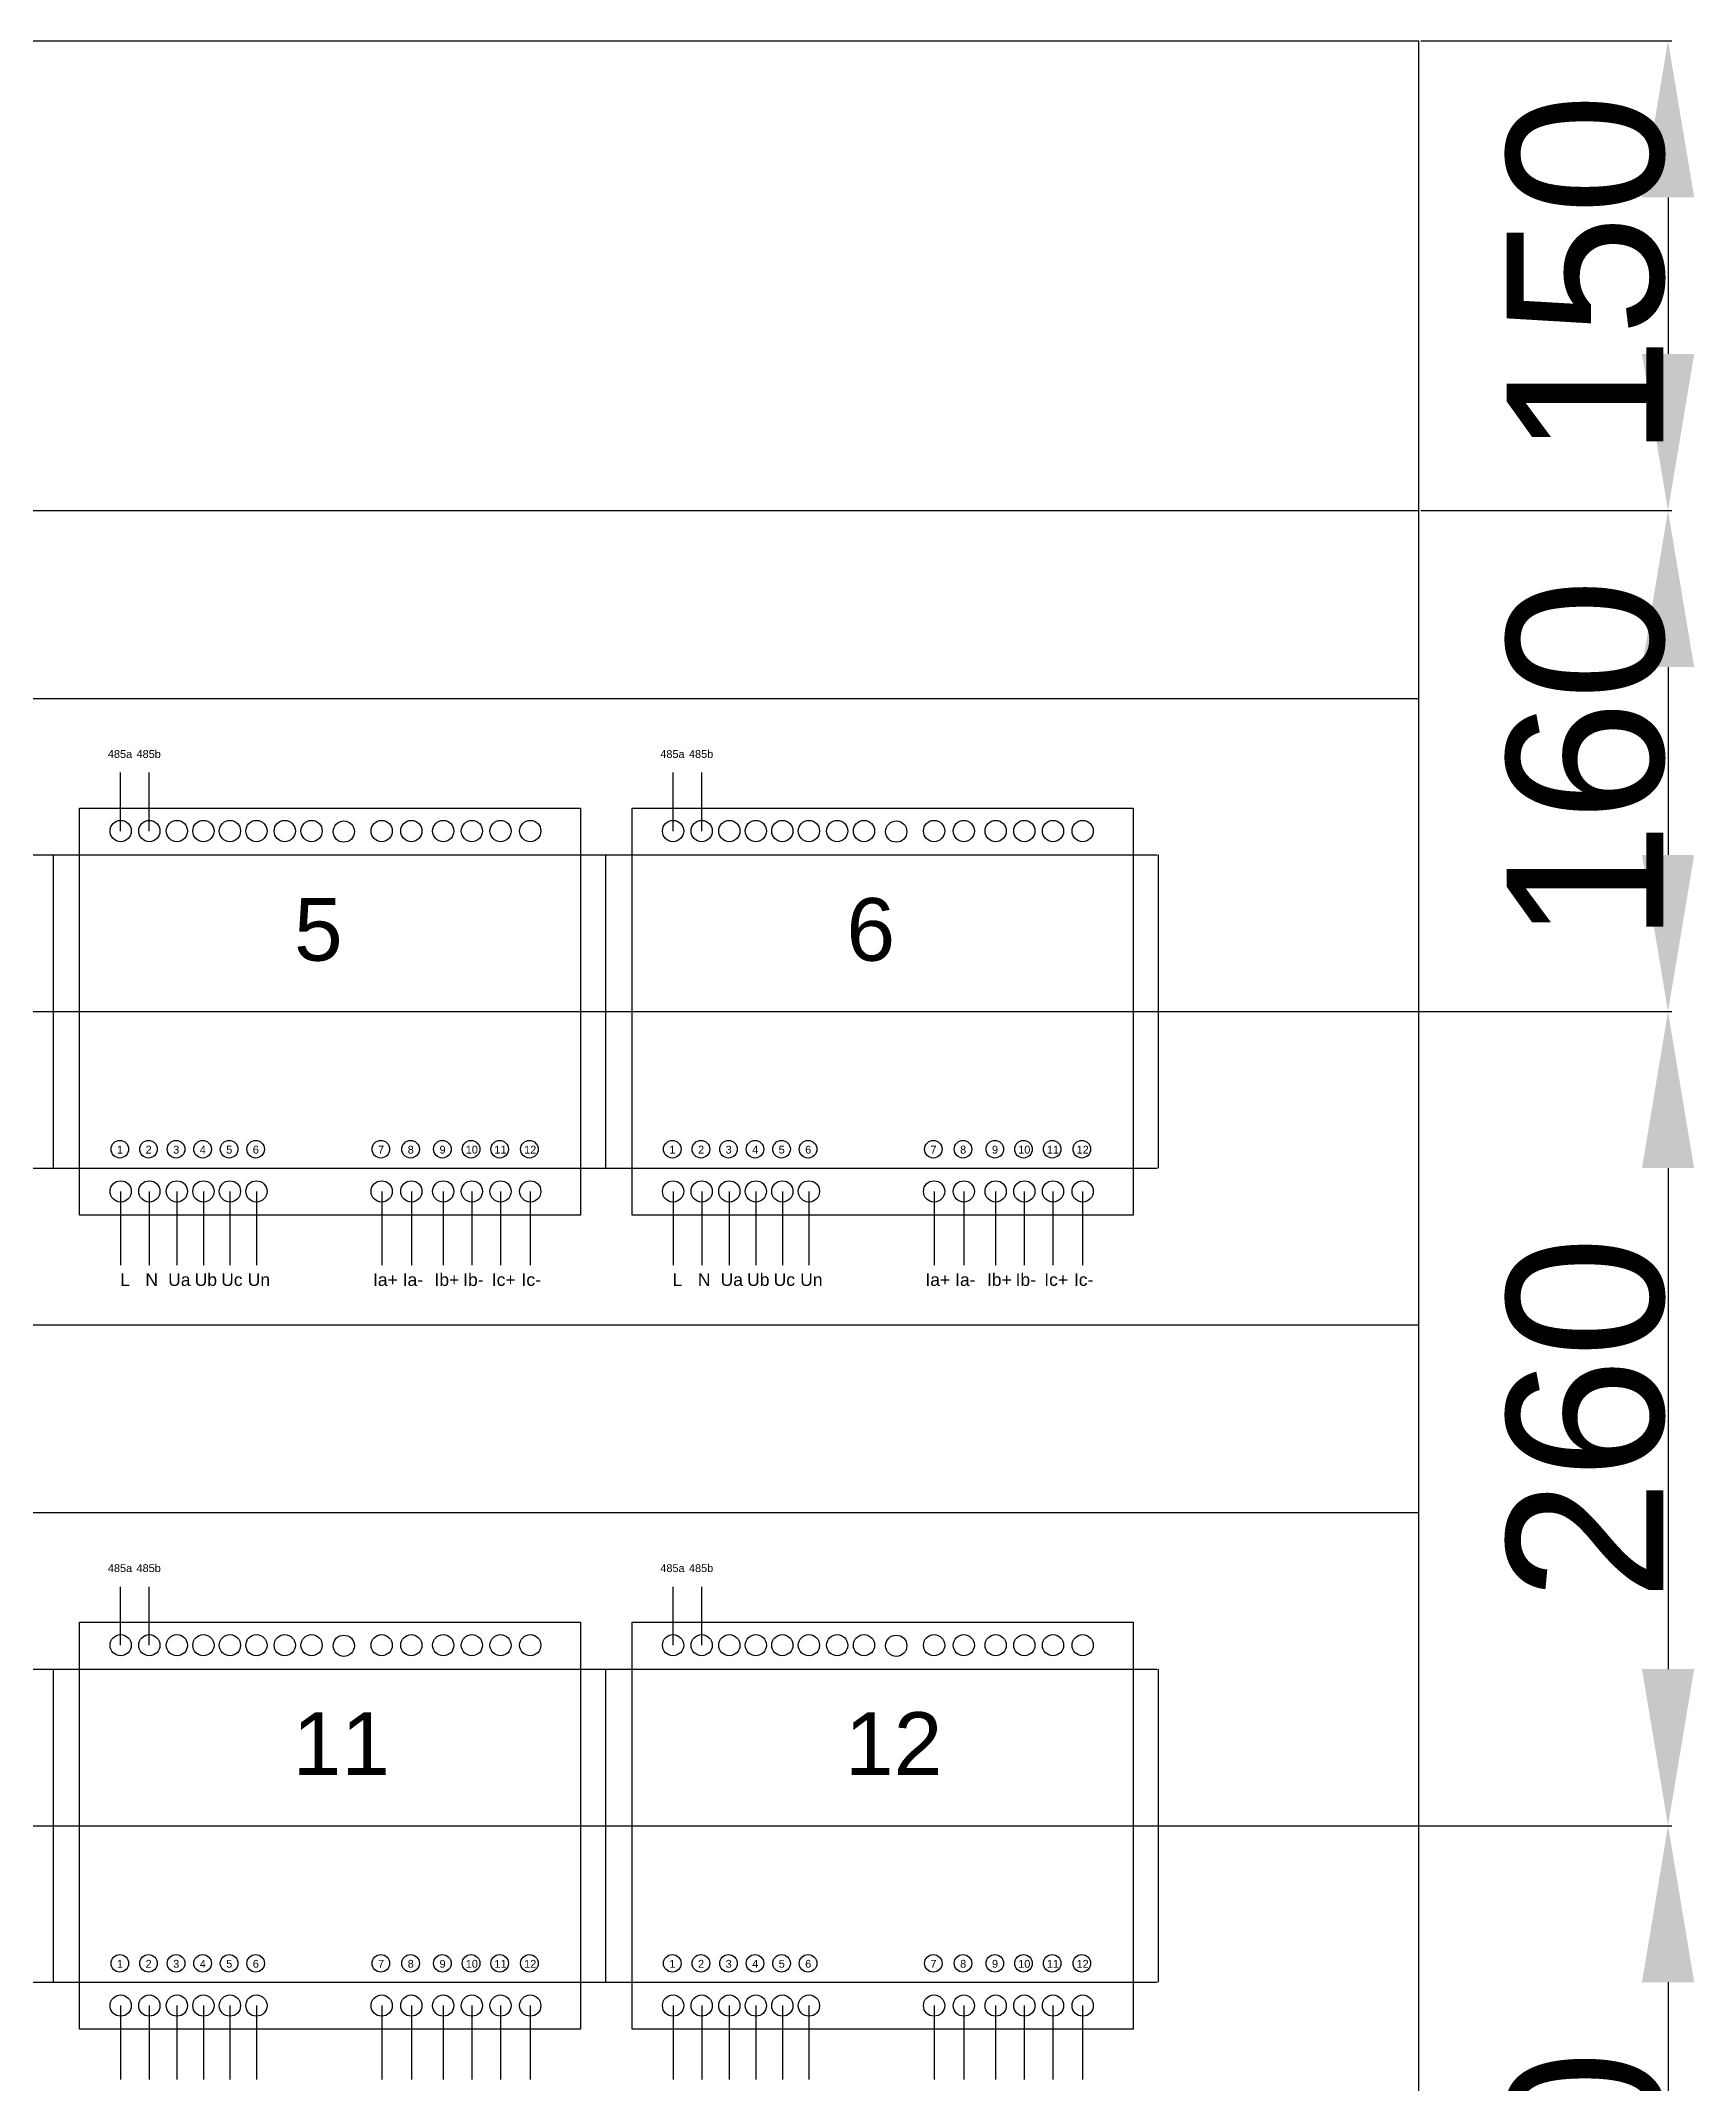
# Model space of a CAD drawing. Header units: millimetres. Extents: x 4250 to 10506, y 600 to 2800.
# Drawn here: x 9978 to 10506, y 2148 to 2800 of the extents above; entities that cross this region are included whole.
import ezdxf

# ---------------------------------------------------------------- set-up
doc = ezdxf.new("R2010")
doc.units = ezdxf.units.MM
doc.styles.get("Standard").update_dxf_attribs({"font": 'arial.ttf'})
doc.dimstyles.new('ISO-25', dxfattribs={"dimtxt": 2.5, "dimasz": 2.5, "dimexe": 1.25, "dimexo": 0.625, "dimtad": 1, "dimtxsty": 'Standard', "dimcen": 2.5, "dimadec": 0, "dimazin": 0, "dimtfac": 1, "dimtmove": 0, "dimatfit": 3, "dimfxl": 1, "dimarcsym": 0})

# ---------------------------------------------------------------- blocks, each defined once
blk = doc.blocks.new('*D18')
at = {"color": 0, "lineweight": -2, "transparency": 16777216}
for p, q in [((10418.79, 2799.81), (10498.99, 2799.81)), ((10497.74, 2749.81), (10497.74, 2699.81)), ((10418.79, 2649.81), (10498.99, 2649.81))]:
    blk.add_line(p, q, dxfattribs=at)
at = {"color": 0, "transparency": 16777216}
for points in [[(10489.41, 2749.81), (10506.08, 2749.81), (10497.74, 2799.81)], [(10489.41, 2699.81), (10506.08, 2699.81), (10497.74, 2649.81)]]:
    blk.add_solid(points, dxfattribs=at)
at = {"layer": 'Defpoints', "color": 0, "transparency": 16777216}
for p in [(10418.16, 2799.81), (10418.16, 2649.81), (10497.74, 2649.81)]:
    blk.add_point(p, dxfattribs=at)
at = {"color": 0, "transparency": 16777216, "insert": (10471.59, 2724.81), "char_height": 50, "attachment_point": 5, "rotation": 90}
blk.add_mtext('150', dxfattribs=at)
blk = doc.blocks.new('*D19')
at = {"color": 0, "lineweight": -2, "transparency": 16777216}
for p, q in [((10418.79, 2649.81), (10498.99, 2649.81)), ((10497.74, 2599.81), (10497.74, 2539.81)), ((10358.79, 2489.81), (10498.99, 2489.81))]:
    blk.add_line(p, q, dxfattribs=at)
at = {"color": 0, "transparency": 16777216}
for points in [[(10489.41, 2599.81), (10506.08, 2599.81), (10497.74, 2649.81)], [(10489.41, 2539.81), (10506.08, 2539.81), (10497.74, 2489.81)]]:
    blk.add_solid(points, dxfattribs=at)
at = {"layer": 'Defpoints', "color": 0, "transparency": 16777216}
for p in [(10418.16, 2649.81), (10358.16, 2489.81), (10497.74, 2489.81)]:
    blk.add_point(p, dxfattribs=at)
at = {"color": 0, "transparency": 16777216, "insert": (10471.59, 2569.81), "char_height": 50, "attachment_point": 5, "rotation": 90}
blk.add_mtext('160', dxfattribs=at)
blk = doc.blocks.new('*D20')
at = {"color": 0, "lineweight": -2, "transparency": 16777216}
for p, q in [((10358.79, 2489.81), (10498.99, 2489.81)), ((10497.74, 2439.81), (10497.74, 2279.81)), ((10358.79, 2229.81), (10498.99, 2229.81))]:
    blk.add_line(p, q, dxfattribs=at)
at = {"color": 0, "transparency": 16777216}
for points in [[(10489.41, 2439.81), (10506.08, 2439.81), (10497.74, 2489.81)], [(10489.41, 2279.81), (10506.08, 2279.81), (10497.74, 2229.81)]]:
    blk.add_solid(points, dxfattribs=at)
at = {"layer": 'Defpoints', "color": 0, "transparency": 16777216}
for p in [(10358.16, 2489.81), (10358.16, 2229.81), (10497.74, 2229.81)]:
    blk.add_point(p, dxfattribs=at)
at = {"color": 0, "transparency": 16777216, "insert": (10471.59, 2359.81), "char_height": 50, "attachment_point": 5, "rotation": 90}
blk.add_mtext('260', dxfattribs=at)
blk = doc.blocks.new('*D21')
at = {"color": 0, "lineweight": -2, "transparency": 16777216}
for p, q in [((10358.79, 2229.81), (10498.99, 2229.81)), ((10497.74, 2179.81), (10497.74, 2019.81)), ((10358.79, 1969.81), (10498.99, 1969.81))]:
    blk.add_line(p, q, dxfattribs=at)
at = {"color": 0, "transparency": 16777216}
for points in [[(10489.41, 2179.81), (10506.08, 2179.81), (10497.74, 2229.81)], [(10489.41, 2019.81), (10506.08, 2019.81), (10497.74, 1969.81)]]:
    blk.add_solid(points, dxfattribs=at)
at = {"layer": 'Defpoints', "color": 0, "transparency": 16777216}
for p in [(10358.16, 2229.81), (10358.16, 1969.81), (10497.74, 1969.81)]:
    blk.add_point(p, dxfattribs=at)
at = {"color": 0, "transparency": 16777216, "insert": (10471.59, 2099.81), "char_height": 50, "attachment_point": 5, "rotation": 90}
blk.add_mtext('260', dxfattribs=at)

msp = doc.modelspace()

# ---------------------------------------------------------------- linework, layer by layer
for p, q in [((9218.16, 2799.808), (10218.16, 2799.808)), ((10418.16, 599.808), (10418.16, 2799.808)), ((9218.16, 2649.808), (10218.16, 2649.808)), ((9278.16, 2589.808), (10158.16, 2589.808)), ((10003.595, 2547.452), (10003.595, 2566.142)), ((10012.745, 2547.452), (10012.745, 2566.142)), ((10180.007, 2547.452), (10180.007, 2566.142)), ((10189.156, 2547.452), (10189.156, 2566.142)), ((9990.486, 2424.808), (9990.486, 2554.808)), ((9990.486, 2554.808), (10150.486, 2554.808)), ((10150.486, 2554.808), (10150.486, 2424.808)), ((10166.897, 2424.808), (10166.897, 2554.808)), ((10166.897, 2554.808), (10326.897, 2554.808)), ((10326.897, 2554.808), (10326.897, 2424.808)), ((9278.16, 2539.808), (10158.16, 2539.808)), ((9454.572, 2539.808), (10334.572, 2539.808)), ((9454.572, 2539.808), (10334.572, 2539.808)), ((9982.16, 2439.808), (9982.16, 2539.808)), ((10158.572, 2439.808), (10158.572, 2539.808)), ((10334.983, 2439.808), (10334.983, 2539.808)), ((9278.16, 2489.808), (10158.16, 2489.808)), ((9278.16, 2439.808), (10158.16, 2439.808)), ((9454.572, 2439.808), (10334.572, 2439.808)), ((9454.572, 2439.808), (10334.572, 2439.808)), ((10003.595, 2432.362), (10003.595, 2408.782)), ((10012.745, 2432.362), (10012.745, 2408.782)), ((10021.555, 2432.362), (10021.555, 2408.782)), ((10030.026, 2432.362), (10030.026, 2408.782)), ((10038.498, 2432.362), (10038.498, 2408.782)), ((10046.969, 2432.362), (10046.969, 2408.782)), ((10086.955, 2432.362), (10086.955, 2408.782)), ((10096.443, 2432.362), (10096.443, 2408.782)), ((10106.608, 2432.362), (10106.608, 2408.782)), ((10115.758, 2432.362), (10115.758, 2408.782)), ((10124.907, 2432.362), (10124.907, 2408.782)), ((10134.395, 2432.362), (10134.395, 2408.782)), ((10180.007, 2432.362), (10180.007, 2408.782)), ((10189.156, 2432.362), (10189.156, 2408.782)), ((10197.966, 2432.362), (10197.966, 2408.782)), ((10206.438, 2432.362), (10206.438, 2408.782)), ((10214.909, 2432.362), (10214.909, 2408.782)), ((10223.381, 2432.362), (10223.381, 2408.782)), ((10263.366, 2432.362), (10263.366, 2408.782)), ((10272.854, 2432.362), (10272.854, 2408.782)), ((10283.02, 2432.362), (10283.02, 2408.782)), ((10292.169, 2432.362), (10292.169, 2408.782)), ((10301.318, 2432.362), (10301.318, 2408.782)), ((10310.806, 2432.362), (10310.806, 2408.782)), ((10150.486, 2424.808), (9990.486, 2424.808)), ((10326.897, 2424.808), (10166.897, 2424.808)), ((9278.16, 2389.808), (10158.16, 2389.808)), ((9278.16, 2329.808), (10158.16, 2329.808)), ((10003.595, 2287.452), (10003.595, 2306.142)), ((10012.745, 2287.452), (10012.745, 2306.142)), ((10180.007, 2287.452), (10180.007, 2306.142)), ((10189.156, 2287.452), (10189.156, 2306.142)), ((9990.486, 2164.808), (9990.486, 2294.808)), ((9990.486, 2294.808), (10150.486, 2294.808)), ((10150.486, 2294.808), (10150.486, 2164.808)), ((10166.897, 2164.808), (10166.897, 2294.808)), ((10166.897, 2294.808), (10326.897, 2294.808)), ((10326.897, 2294.808), (10326.897, 2164.808)), ((9454.572, 2279.808), (10334.572, 2279.808)), ((9454.572, 2279.808), (10334.572, 2279.808)), ((9982.16, 2179.808), (9982.16, 2279.808)), ((10158.572, 2179.808), (10158.572, 2279.808)), ((10334.983, 2179.808), (10334.983, 2279.808)), ((9278.16, 2229.808), (10158.16, 2229.808)), ((9454.572, 2179.808), (10334.572, 2179.808)), ((9454.572, 2179.808), (10334.572, 2179.808)), ((10003.595, 2172.362), (10003.595, 2148.782)), ((10012.745, 2172.362), (10012.745, 2148.782)), ((10021.555, 2172.362), (10021.555, 2148.782)), ((10030.026, 2172.362), (10030.026, 2148.782)), ((10038.498, 2172.362), (10038.498, 2148.782)), ((10046.969, 2172.362), (10046.969, 2148.782)), ((10086.955, 2172.362), (10086.955, 2148.782)), ((10096.443, 2172.362), (10096.443, 2148.782)), ((10106.608, 2172.362), (10106.608, 2148.782)), ((10115.758, 2172.362), (10115.758, 2148.782)), ((10124.907, 2172.362), (10124.907, 2148.782)), ((10134.395, 2172.362), (10134.395, 2148.782)), ((10180.007, 2172.362), (10180.007, 2148.782)), ((10189.156, 2172.362), (10189.156, 2148.782)), ((10197.966, 2172.362), (10197.966, 2148.782)), ((10206.438, 2172.362), (10206.438, 2148.782)), ((10214.909, 2172.362), (10214.909, 2148.782)), ((10223.381, 2172.362), (10223.381, 2148.782)), ((10263.366, 2172.362), (10263.366, 2148.782)), ((10272.854, 2172.362), (10272.854, 2148.782)), ((10283.02, 2172.362), (10283.02, 2148.782)), ((10292.169, 2172.362), (10292.169, 2148.782)), ((10301.318, 2172.362), (10301.318, 2148.782)), ((10310.806, 2172.362), (10310.806, 2148.782)), ((10150.486, 2164.808), (9990.486, 2164.808)), ((10326.897, 2164.808), (10166.897, 2164.808))]:
    msp.add_line(p, q)
for centre, radius in [((10003.595, 2547.452), 3.389), ((10012.745, 2547.452), 3.389), ((10021.555, 2547.452), 3.389), ((10030.026, 2547.452), 3.389), ((10038.498, 2547.452), 3.389), ((10046.969, 2547.452), 3.389), ((10056, 2547.452), 3.389), ((10064.578, 2547.452), 3.389), ((10074.871, 2547.28), 3.389), ((10086.955, 2547.452), 3.389), ((10096.443, 2547.452), 3.389), ((10106.608, 2547.452), 3.389), ((10115.758, 2547.452), 3.389), ((10124.907, 2547.452), 3.389), ((10134.395, 2547.452), 3.389), ((10180.007, 2547.452), 3.389), ((10189.156, 2547.452), 3.389), ((10197.966, 2547.452), 3.389), ((10206.438, 2547.452), 3.389), ((10214.909, 2547.452), 3.389), ((10223.381, 2547.452), 3.389), ((10232.412, 2547.452), 3.389), ((10240.989, 2547.452), 3.389), ((10251.282, 2547.28), 3.389), ((10263.366, 2547.452), 3.389), ((10272.854, 2547.452), 3.389), ((10283.02, 2547.452), 3.389), ((10292.169, 2547.452), 3.389), ((10301.318, 2547.452), 3.389), ((10310.806, 2547.452), 3.389), ((10003.338, 2445.846), 2.807), ((10012.487, 2445.846), 2.807), ((10021.297, 2445.846), 2.807), ((10029.769, 2445.846), 2.807), ((10038.24, 2445.846), 2.807), ((10046.712, 2445.846), 2.807), ((10086.697, 2445.846), 2.807), ((10096.185, 2445.846), 2.807), ((10106.351, 2445.846), 2.807), ((10115.5, 2445.846), 2.807), ((10124.649, 2445.846), 2.807), ((10134.137, 2445.846), 2.807), ((10179.749, 2445.846), 2.807), ((10188.898, 2445.846), 2.807), ((10197.709, 2445.846), 2.807), ((10206.18, 2445.846), 2.807), ((10214.652, 2445.846), 2.807), ((10223.123, 2445.846), 2.807), ((10263.109, 2445.846), 2.807), ((10272.597, 2445.846), 2.807), ((10282.762, 2445.846), 2.807), ((10291.912, 2445.846), 2.807), ((10301.061, 2445.846), 2.807), ((10310.549, 2445.846), 2.807), ((10003.595, 2432.362), 3.389), ((10012.745, 2432.362), 3.389), ((10021.555, 2432.362), 3.389), ((10030.026, 2432.362), 3.389), ((10038.498, 2432.362), 3.389), ((10046.969, 2432.362), 3.389), ((10086.955, 2432.362), 3.389), ((10096.443, 2432.362), 3.389), ((10106.608, 2432.362), 3.389), ((10115.758, 2432.362), 3.389), ((10124.907, 2432.362), 3.389), ((10134.395, 2432.362), 3.389), ((10180.007, 2432.362), 3.389), ((10189.156, 2432.362), 3.389), ((10197.966, 2432.362), 3.389), ((10206.438, 2432.362), 3.389), ((10214.909, 2432.362), 3.389), ((10223.381, 2432.362), 3.389), ((10263.366, 2432.362), 3.389), ((10272.854, 2432.362), 3.389), ((10283.02, 2432.362), 3.389), ((10292.169, 2432.362), 3.389), ((10301.318, 2432.362), 3.389), ((10310.806, 2432.362), 3.389), ((10003.595, 2287.452), 3.389), ((10012.745, 2287.452), 3.389), ((10021.555, 2287.452), 3.389), ((10030.026, 2287.452), 3.389), ((10038.498, 2287.452), 3.389), ((10046.969, 2287.452), 3.389), ((10056, 2287.452), 3.389), ((10064.578, 2287.452), 3.389), ((10074.871, 2287.28), 3.389), ((10086.955, 2287.452), 3.389), ((10096.443, 2287.452), 3.389), ((10106.608, 2287.452), 3.389), ((10115.758, 2287.452), 3.389), ((10124.907, 2287.452), 3.389), ((10134.395, 2287.452), 3.389), ((10180.007, 2287.452), 3.389), ((10189.156, 2287.452), 3.389), ((10197.966, 2287.452), 3.389), ((10206.438, 2287.452), 3.389), ((10214.909, 2287.452), 3.389), ((10223.381, 2287.452), 3.389), ((10232.412, 2287.452), 3.389), ((10240.989, 2287.452), 3.389), ((10251.282, 2287.28), 3.389), ((10263.366, 2287.452), 3.389), ((10272.854, 2287.452), 3.389), ((10283.02, 2287.452), 3.389), ((10292.169, 2287.452), 3.389), ((10301.318, 2287.452), 3.389), ((10310.806, 2287.452), 3.389), ((10003.338, 2185.846), 2.807), ((10012.487, 2185.846), 2.807), ((10021.297, 2185.846), 2.807), ((10029.769, 2185.846), 2.807), ((10038.24, 2185.846), 2.807), ((10046.712, 2185.846), 2.807), ((10086.697, 2185.846), 2.807), ((10096.185, 2185.846), 2.807), ((10106.351, 2185.846), 2.807), ((10115.5, 2185.846), 2.807), ((10124.649, 2185.846), 2.807), ((10134.137, 2185.846), 2.807), ((10179.749, 2185.846), 2.807), ((10188.898, 2185.846), 2.807), ((10197.709, 2185.846), 2.807), ((10206.18, 2185.846), 2.807), ((10214.652, 2185.846), 2.807), ((10223.123, 2185.846), 2.807), ((10263.109, 2185.846), 2.807), ((10272.597, 2185.846), 2.807), ((10282.762, 2185.846), 2.807), ((10291.912, 2185.846), 2.807), ((10301.061, 2185.846), 2.807), ((10310.549, 2185.846), 2.807), ((10003.595, 2172.362), 3.389), ((10012.745, 2172.362), 3.389), ((10021.555, 2172.362), 3.389), ((10030.026, 2172.362), 3.389), ((10038.498, 2172.362), 3.389), ((10046.969, 2172.362), 3.389), ((10086.955, 2172.362), 3.389), ((10096.443, 2172.362), 3.389), ((10106.608, 2172.362), 3.389), ((10115.758, 2172.362), 3.389), ((10124.907, 2172.362), 3.389), ((10134.395, 2172.362), 3.389), ((10180.007, 2172.362), 3.389), ((10189.156, 2172.362), 3.389), ((10197.966, 2172.362), 3.389), ((10206.438, 2172.362), 3.389), ((10214.909, 2172.362), 3.389), ((10223.381, 2172.362), 3.389), ((10263.366, 2172.362), 3.389), ((10272.854, 2172.362), 3.389), ((10283.02, 2172.362), 3.389), ((10292.169, 2172.362), 3.389), ((10301.318, 2172.362), 3.389), ((10310.806, 2172.362), 3.389)]:
    msp.add_circle(centre, radius)
at = {"layer": 'Defpoints'}
for p, q in [((10218.16, 2799.808), (10418.16, 2799.808)), ((10218.16, 2649.808), (10418.16, 2649.808)), ((10158.16, 2589.808), (10418.16, 2589.808)), ((10158.16, 2489.808), (10418.16, 2489.808)), ((10158.16, 2389.808), (10418.16, 2389.808)), ((10158.16, 2329.808), (10418.16, 2329.808)), ((10150.486, 2229.808), (10418.16, 2229.808))]:
    msp.add_line(p, q, dxfattribs=at)

# ---------------------------------------------------------------- texts
at = {"attachment_point": 1}
for s, width, insert, char_height in [('485a', 6.08527, (9999.512, 2573.305), 2.5), ('485b', 6.08527, (10008.662, 2573.305), 2.5), ('485a', 6.08527, (10175.924, 2573.305), 2.5), ('485b', 6.08527, (10185.073, 2573.305), 2.5), ('5', 33.94934, (10058.957, 2526.051), 20), ('6', 33.94934, (10235.368, 2526.051), 20), ('1', 3.30507, (10002.419, 2446.954), 2.5), ('2', 3.30507, (10011.568, 2446.954), 2.5), ('3', 3.30507, (10020.379, 2446.954), 2.5), ('4', 3.30507, (10028.85, 2446.954), 2.5), ('5', 3.30507, (10037.322, 2446.954), 2.5), ('6', 3.30507, (10045.793, 2446.954), 2.5), ('7', 3.30507, (10085.779, 2446.954), 2.5), ('8', 3.30507, (10095.267, 2446.954), 2.5), ('9', 3.30507, (10105.432, 2446.954), 2.5), ('10', 3.30507, (10113.805, 2446.954), 2.5), ('11', 3.30507, (10122.954, 2446.954), 2.5), ('12', 3.30507, (10132.442, 2446.954), 2.5), ('1', 3.30507, (10178.831, 2446.954), 2.5), ('2', 3.30507, (10187.98, 2446.954), 2.5), ('3', 3.30507, (10196.79, 2446.954), 2.5), ('4', 3.30507, (10205.262, 2446.954), 2.5), ('5', 3.30507, (10213.733, 2446.954), 2.5), ('6', 3.30507, (10222.205, 2446.954), 2.5), ('7', 3.30507, (10262.19, 2446.954), 2.5), ('8', 3.30507, (10271.678, 2446.954), 2.5), ('9', 3.30507, (10281.844, 2446.954), 2.5), ('10', 3.30507, (10290.216, 2446.954), 2.5), ('11', 3.30507, (10299.366, 2446.954), 2.5), ('12', 3.30507, (10308.854, 2446.954), 2.5), ('L', 6.08527, (10003.455, 2406.183), 4), ('N', 6.08527, (10011.503, 2406.183), 4), ('Ua', 6.08527, (10018.771, 2406.183), 4), ('Ub', 6.08527, (10027.243, 2406.183), 4), ('Uc', 6.08527, (10035.714, 2406.183), 4), ('Un', 6.08527, (10044.186, 2406.183), 4), ('Ia+', 6.08527, (10084.171, 2406.183), 4), ('Ia-', 6.08527, (10093.659, 2406.183), 4), ('Ib+', 6.08527, (10103.825, 2406.183), 4), ('Ib-', 6.08527, (10112.974, 2406.183), 4), ('Ic+', 6.08527, (10122.123, 2406.183), 4), ('Ic-', 6.08527, (10131.611, 2406.183), 4), ('L', 6.08527, (10179.866, 2406.183), 4), ('N', 6.08527, (10187.914, 2406.183), 4), ('Ua', 6.08527, (10195.183, 2406.183), 4), ('Ub', 6.08527, (10203.654, 2406.183), 4), ('Uc', 6.08527, (10212.126, 2406.183), 4), ('Un', 6.08527, (10220.597, 2406.183), 4), ('Ia+', 6.08527, (10260.583, 2406.183), 4), ('Ia-', 6.08527, (10270.071, 2406.183), 4), ('Ib+', 6.08527, (10280.236, 2406.183), 4), ('Ib-', 6.08527, (10289.386, 2406.183), 4), ('Ic+', 6.08527, (10298.535, 2406.183), 4), ('Ic-', 6.08527, (10308.023, 2406.183), 4), ('485a', 6.08527, (9999.512, 2313.305), 2.5), ('485b', 6.08527, (10008.662, 2313.305), 2.5), ('485a', 6.08527, (10175.924, 2313.305), 2.5), ('485b', 6.08527, (10185.073, 2313.305), 2.5), ('11', 33.94934, (10058.515, 2266.051), 20), ('12', 33.94934, (10234.926, 2266.051), 20), ('1', 3.30507, (10002.419, 2186.954), 2.5), ('2', 3.30507, (10011.568, 2186.954), 2.5), ('3', 3.30507, (10020.379, 2186.954), 2.5), ('4', 3.30507, (10028.85, 2186.954), 2.5), ('5', 3.30507, (10037.322, 2186.954), 2.5), ('6', 3.30507, (10045.793, 2186.954), 2.5), ('7', 3.30507, (10085.779, 2186.954), 2.5), ('8', 3.30507, (10095.267, 2186.954), 2.5), ('9', 3.30507, (10105.432, 2186.954), 2.5), ('10', 3.30507, (10113.805, 2186.954), 2.5), ('11', 3.30507, (10122.954, 2186.954), 2.5), ('12', 3.30507, (10132.442, 2186.954), 2.5), ('1', 3.30507, (10178.831, 2186.954), 2.5), ('2', 3.30507, (10187.98, 2186.954), 2.5), ('3', 3.30507, (10196.79, 2186.954), 2.5), ('4', 3.30507, (10205.262, 2186.954), 2.5), ('5', 3.30507, (10213.733, 2186.954), 2.5), ('6', 3.30507, (10222.205, 2186.954), 2.5), ('7', 3.30507, (10262.19, 2186.954), 2.5), ('8', 3.30507, (10271.678, 2186.954), 2.5), ('9', 3.30507, (10281.844, 2186.954), 2.5), ('10', 3.30507, (10290.216, 2186.954), 2.5), ('11', 3.30507, (10299.366, 2186.954), 2.5), ('12', 3.30507, (10308.854, 2186.954), 2.5)]:
    msp.add_mtext_dynamic_manual_height_columns(s, width=width, gutter_width=12.5, heights=[0], dxfattribs=dict(at, insert=insert, char_height=char_height))

# ---------------------------------------------------------------- dimensions: what is measured, and where the dimension line sits
at = {"color": 3}
for base, p1, p2, override, picture, middle in [((10497.744, 2649.808), (10418.16, 2799.808), (10418.16, 2649.808), {"dimtxt": 50, "dimasz": 50}, '*D18', (10471.591, 2724.808)), ((10497.744, 2489.808), (10418.16, 2649.808), (10358.16, 2489.808), {"dimtxt": 50, "dimasz": 50, "dimtmove": 1}, '*D19', (10471.591, 2569.808)), ((10497.744, 2229.808), (10358.16, 2489.808), (10358.16, 2229.808), {"dimtxt": 50, "dimasz": 50, "dimtmove": 1}, '*D20', (10471.591, 2359.808)), ((10497.744, 1969.808), (10358.16, 2229.808), (10358.16, 1969.808), {"dimtxt": 50, "dimasz": 50, "dimtmove": 1}, '*D21', (10471.591, 2099.808))]:
    dim = msp.add_linear_dim(base=base, p1=p1, p2=p2, angle=90, dimstyle='ISO-25', override=override, dxfattribs=at)
    dim.commit()
    dim.dimension.update_dxf_attribs({"geometry": picture, "text_midpoint": middle})

doc.saveas('drawing.dxf')
